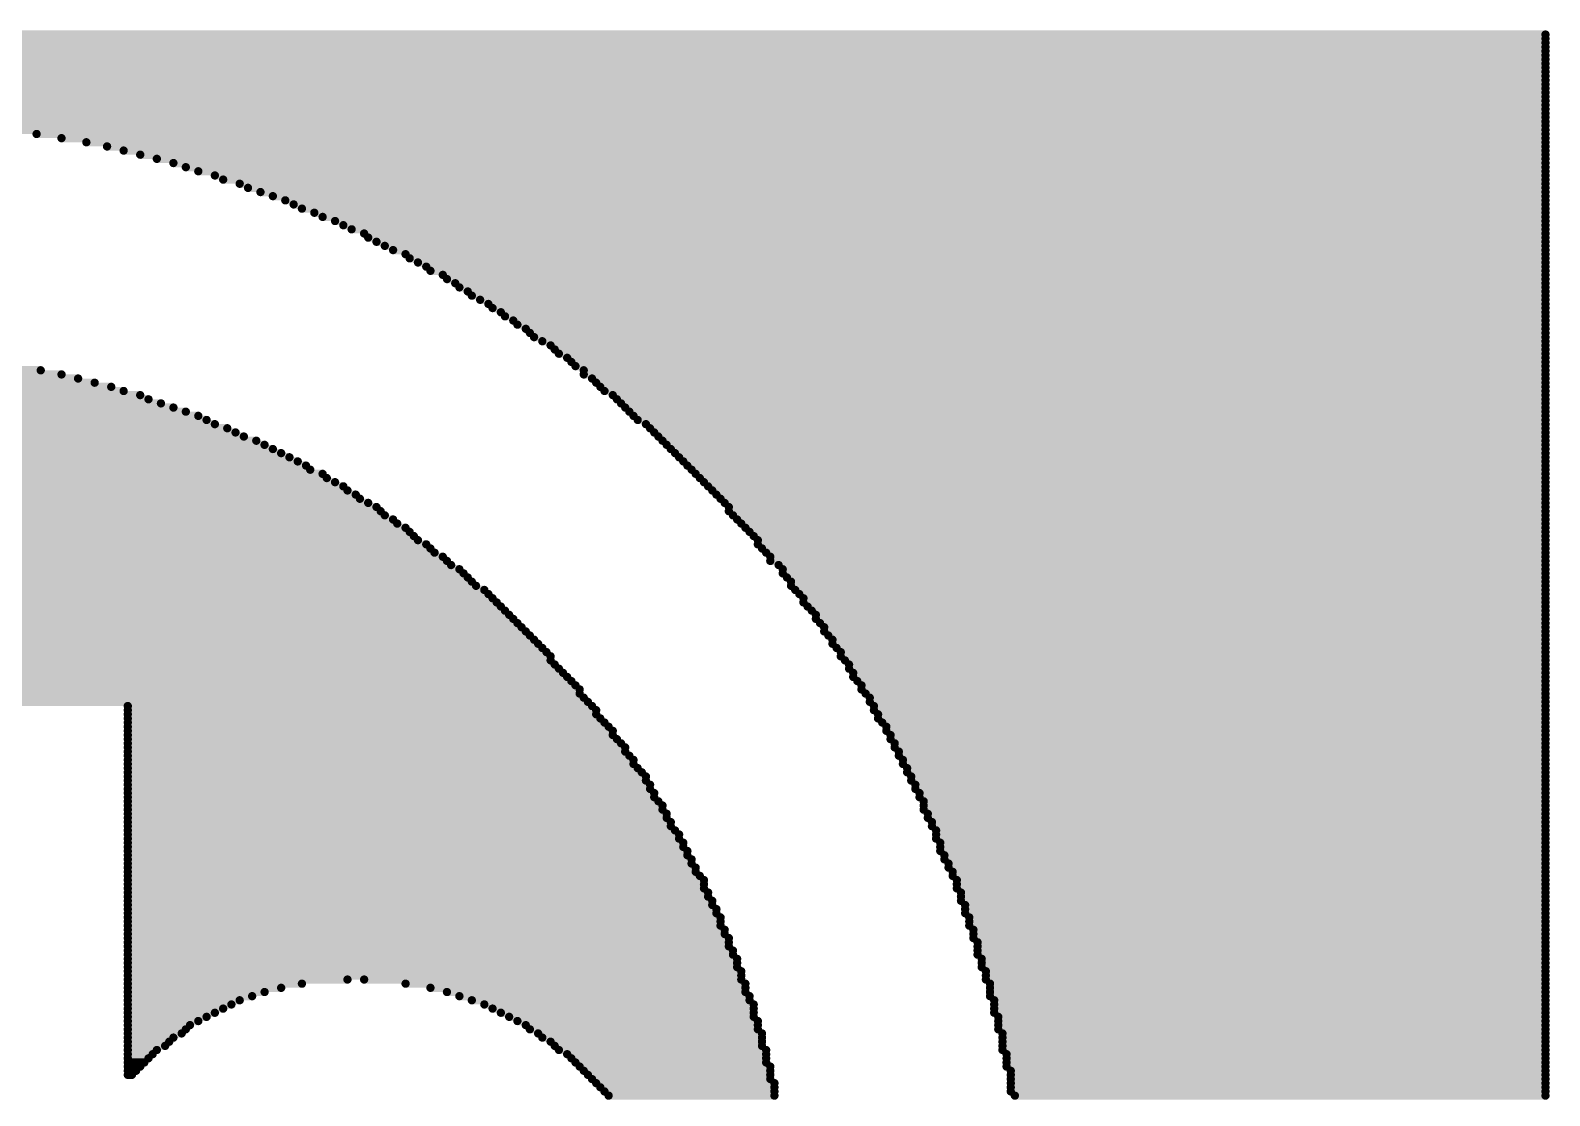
# Model space of a CAD drawing. Extents: x -18 to 16.1, y -6.6 to 15.5.
# Drawn here: x 1.1798 to 1.5023, y 13.7043 to 13.9305 of the extents above; entities that cross this region are included whole.
import ezdxf

# ---------------------------------------------------------------- set-up
doc = ezdxf.new("R2010")
doc.units = 0
doc.layers.get('0').update_dxf_attribs({"linetype": 'CONTINUOUS'})
doc.layers.add('FAB', color=13, linetype='CONTINUOUS')

# ---------------------------------------------------------------- blocks, each defined once
blk = doc.blocks.new('ROUND_63')
at = {"const_width": 0.00088}
blk.add_lwpolyline([(-0.00044, 0, 1), (0.00044, 0, 1)], format="xyb", close=True, dxfattribs=at)

msp = doc.modelspace()

# ---------------------------------------------------------------- linework, layer by layer
at = {"layer": 'FAB', "const_width": 0.00176}
for points in [[(0.88628, 13.92959), (1.50141, 13.92959)], [(0.88628, 13.92872), (1.50141, 13.92872)], [(0.88628, 13.92783), (1.50141, 13.92783)], [(0.88628, 13.92696), (1.50141, 13.92696)], [(0.88628, 13.92608), (1.50141, 13.92608)], [(0.88628, 13.9252), (1.50141, 13.9252)], [(0.88628, 13.92431), (1.50141, 13.92431)], [(0.88628, 13.92343), (1.50141, 13.92343)], [(0.88628, 13.92255), (1.50141, 13.92255)], [(0.88628, 13.92167), (1.50141, 13.92167)], [(0.88628, 13.9208), (1.50141, 13.9208)], [(0.88628, 13.91991), (1.50141, 13.91991)], [(0.88628, 13.91903), (1.50141, 13.91903)], [(0.88628, 13.91815), (1.50141, 13.91815)], [(0.88628, 13.91728), (1.50141, 13.91728)], [(0.88628, 13.91639), (1.50141, 13.91639)], [(0.88628, 13.91552), (1.50141, 13.91552)], [(0.88628, 13.91463), (1.50141, 13.91463)], [(0.88628, 13.91376), (1.50141, 13.91376)], [(0.88628, 13.91287), (1.50141, 13.91287)], [(0.88628, 13.912), (1.50141, 13.912)], [(1.1538, 13.91111), (1.50141, 13.91111)], [(1.167, 13.91024), (1.50141, 13.91024)], [(1.17492, 13.90935), (1.50141, 13.90935)], [(1.18108, 13.90848), (1.50141, 13.90848)], [(1.18637, 13.90759), (1.50141, 13.90759)], [(1.19165, 13.90672), (1.50141, 13.90672)], [(1.19604, 13.90583), (1.50141, 13.90583)], [(1.19956, 13.90496), (1.50141, 13.90496)], [(1.20308, 13.90408), (1.50141, 13.90408)], [(1.20661, 13.9032), (1.50141, 13.9032)], [(1.21013, 13.90231), (1.50141, 13.90231)], [(1.21276, 13.90143), (1.50141, 13.90143)], [(1.21541, 13.90056), (1.50141, 13.90056)], [(1.21893, 13.89967), (1.50141, 13.89967)], [(1.22069, 13.89879), (1.50141, 13.89879)], [(1.2242, 13.89791), (1.50141, 13.89791)], [(1.22596, 13.89704), (1.50141, 13.89704)], [(1.22861, 13.89615), (1.50141, 13.89615)], [(1.23124, 13.89528), (1.50141, 13.89528)], [(1.23388, 13.89439), (1.50141, 13.89439)], [(1.23565, 13.89352), (1.50141, 13.89352)], [(1.23741, 13.89263), (1.50141, 13.89263)], [(1.24004, 13.89176), (1.50141, 13.89176)], [(1.2418, 13.89087), (1.50141, 13.89087)], [(1.24444, 13.89), (1.50141, 13.89)], [(1.2462, 13.88911), (1.50141, 13.88911)], [(1.24796, 13.88824), (1.50141, 13.88824)], [(1.25061, 13.88735), (1.50141, 13.88735)], [(1.25148, 13.88648), (1.50141, 13.88648)], [(1.25324, 13.88559), (1.50141, 13.88559)], [(1.255, 13.88472), (1.50141, 13.88472)], [(1.25676, 13.88383), (1.50141, 13.88383)], [(1.25941, 13.88296), (1.50141, 13.88296)], [(1.26028, 13.88208), (1.50141, 13.88208)], [(1.26204, 13.8812), (1.50141, 13.8812)], [(1.2638, 13.88031), (1.50141, 13.88031)], [(1.26469, 13.87943), (1.50141, 13.87943)], [(1.26732, 13.87856), (1.50141, 13.87856)], [(1.2682, 13.87767), (1.50141, 13.87767)], [(1.26996, 13.87679), (1.50141, 13.87679)], [(1.27084, 13.87591), (1.50141, 13.87591)], [(1.27261, 13.87504), (1.50141, 13.87504)], [(1.27348, 13.87415), (1.50141, 13.87415)], [(1.27524, 13.87328), (1.50141, 13.87328)], [(1.277, 13.87239), (1.50141, 13.87239)], [(1.27788, 13.87152), (1.50141, 13.87152)], [(1.27964, 13.87063), (1.50141, 13.87063)], [(1.28052, 13.86976), (1.50141, 13.86976)], [(1.28228, 13.86887), (1.50141, 13.86887)], [(1.28316, 13.868), (1.50141, 13.868)], [(1.28493, 13.86711), (1.50141, 13.86711)], [(1.2858, 13.86624), (1.50141, 13.86624)], [(1.28669, 13.86535), (1.50141, 13.86535)], [(1.28844, 13.86448), (1.50141, 13.86448)], [(1.2902, 13.86359), (1.50141, 13.86359)], [(1.29108, 13.86272), (1.50141, 13.86272)], [(1.29196, 13.86183), (1.50141, 13.86183)], [(1.10452, 13.85831), (1.18196, 13.85831)], [(1.29372, 13.86096), (1.50141, 13.86096)], [(1.29461, 13.86008), (1.50141, 13.86008)], [(1.29548, 13.8592), (1.50141, 13.8592)], [(1.29724, 13.85831), (1.50141, 13.85831)], [(1.08956, 13.85479), (1.19693, 13.85479)], [(1.09308, 13.85567), (1.19341, 13.85567)], [(1.09661, 13.85656), (1.18989, 13.85656)], [(1.10013, 13.85743), (1.18637, 13.85743)], [(1.29724, 13.85743), (1.50141, 13.85743)], [(1.299, 13.85656), (1.50141, 13.85656)], [(1.29988, 13.85567), (1.50141, 13.85567)], [(1.30076, 13.85479), (1.50141, 13.85479)], [(1.08076, 13.85215), (1.20484, 13.85215)], [(1.0834, 13.85304), (1.20308, 13.85304)], [(1.08692, 13.85391), (1.19956, 13.85391)], [(1.30164, 13.85391), (1.50141, 13.85391)], [(1.3034, 13.85304), (1.50141, 13.85304)], [(1.30428, 13.85215), (1.50141, 13.85215)], [(1.07108, 13.84863), (1.21541, 13.84863)], [(1.07372, 13.84952), (1.21276, 13.84952)], [(1.07637, 13.85039), (1.21013, 13.85039)], [(1.07813, 13.85128), (1.20748, 13.85128)], [(1.30516, 13.85128), (1.50141, 13.85128)], [(1.30604, 13.85039), (1.50141, 13.85039)], [(1.30692, 13.84952), (1.50141, 13.84952)], [(1.3078, 13.84863), (1.50141, 13.84863)], [(1.06228, 13.84511), (1.22332, 13.84511)], [(1.06492, 13.846), (1.22156, 13.846)], [(1.06669, 13.84687), (1.21893, 13.84687)], [(1.06932, 13.84776), (1.21717, 13.84776)], [(1.30869, 13.84776), (1.50141, 13.84776)], [(1.31044, 13.84687), (1.50141, 13.84687)], [(1.31132, 13.846), (1.50141, 13.846)], [(1.3122, 13.84511), (1.50141, 13.84511)], [(1.057, 13.84248), (1.22948, 13.84248)], [(1.05876, 13.84335), (1.22772, 13.84335)], [(1.06052, 13.84424), (1.22508, 13.84424)], [(1.31308, 13.84424), (1.50141, 13.84424)], [(1.31396, 13.84335), (1.50141, 13.84335)], [(1.31484, 13.84248), (1.50141, 13.84248)], [(1.04996, 13.83896), (1.23652, 13.83896)], [(1.05084, 13.83984), (1.23476, 13.83984)], [(1.05261, 13.84072), (1.233, 13.84072)], [(1.05437, 13.84159), (1.23124, 13.84159)], [(1.31572, 13.84159), (1.50141, 13.84159)], [(1.31661, 13.84072), (1.50141, 13.84072)], [(1.31748, 13.83984), (1.50141, 13.83984)], [(1.31837, 13.83896), (1.50141, 13.83896)], [(1.04293, 13.83543), (1.24269, 13.83543)], [(1.04469, 13.83632), (1.2418, 13.83632)], [(1.04644, 13.8372), (1.23917, 13.8372)], [(1.0482, 13.83807), (1.23828, 13.83807)], [(1.31924, 13.83807), (1.50141, 13.83807)], [(1.32013, 13.8372), (1.50141, 13.8372)], [(1.321, 13.83632), (1.50141, 13.83632)], [(1.32188, 13.83543), (1.50141, 13.83543)], [(1.0394, 13.8328), (1.24708, 13.8328)], [(1.04028, 13.83367), (1.2462, 13.83367)], [(1.04116, 13.83455), (1.24444, 13.83455)], [(1.32276, 13.83455), (1.50141, 13.83455)], [(1.32364, 13.83367), (1.50141, 13.83367)], [(1.32452, 13.8328), (1.50141, 13.8328)], [(1.03324, 13.82928), (1.25324, 13.82928)], [(1.03413, 13.83015), (1.25148, 13.83015)], [(1.03588, 13.83103), (1.24972, 13.83103)], [(1.03764, 13.83191), (1.24884, 13.83191)], [(1.3254, 13.83191), (1.50141, 13.83191)], [(1.32628, 13.83103), (1.50141, 13.83103)], [(1.32716, 13.83015), (1.50141, 13.83015)], [(1.32804, 13.82928), (1.50141, 13.82928)], [(1.02796, 13.82576), (1.25764, 13.82576)], [(1.02972, 13.82663), (1.25676, 13.82663)], [(1.03061, 13.82752), (1.255, 13.82752)], [(1.03148, 13.82839), (1.25413, 13.82839)], [(1.32804, 13.82839), (1.50141, 13.82839)], [(1.32892, 13.82752), (1.50141, 13.82752)], [(1.3298, 13.82663), (1.50141, 13.82663)], [(1.33068, 13.82576), (1.50141, 13.82576)], [(1.02444, 13.82311), (1.26117, 13.82311)], [(1.02532, 13.824), (1.26028, 13.824)], [(1.02708, 13.82487), (1.25941, 13.82487)], [(1.33156, 13.82487), (1.50141, 13.82487)], [(1.33244, 13.824), (1.50141, 13.824)], [(1.33332, 13.82311), (1.50141, 13.82311)], [(1.02004, 13.81959), (1.26556, 13.81959)], [(1.02093, 13.82048), (1.26469, 13.82048)], [(1.0218, 13.82135), (1.2638, 13.82135)], [(1.02356, 13.82224), (1.26204, 13.82224)], [(1.3342, 13.82224), (1.50141, 13.82224)], [(1.3342, 13.82135), (1.50141, 13.82135)], [(1.33508, 13.82048), (1.50141, 13.82048)], [(1.33596, 13.81959), (1.50141, 13.81959)], [(1.01652, 13.81696), (1.26908, 13.81696)], [(1.0174, 13.81607), (1.27084, 13.81607)], [(1.01828, 13.81872), (1.26732, 13.81872)], [(1.01828, 13.81784), (1.2682, 13.81784)], [(1.33684, 13.81872), (1.50141, 13.81872)], [(1.33684, 13.81784), (1.50141, 13.81784)], [(1.33861, 13.81696), (1.50141, 13.81696)], [(1.33948, 13.81607), (1.50141, 13.81607)], [(1.01828, 13.8152), (1.27172, 13.8152)], [(1.01917, 13.81432), (1.27261, 13.81432)], [(1.02004, 13.81343), (1.27348, 13.81343)], [(1.33948, 13.8152), (1.50141, 13.8152)], [(1.34037, 13.81432), (1.50141, 13.81432)], [(1.34124, 13.81343), (1.50141, 13.81343)], [(1.02093, 13.81255), (1.27437, 13.81255)], [(1.0218, 13.81167), (1.27613, 13.81167)], [(1.02269, 13.8108), (1.277, 13.8108)], [(1.02356, 13.80991), (1.27788, 13.80991)], [(1.34124, 13.81255), (1.50141, 13.81255)], [(1.34213, 13.81167), (1.50141, 13.81167)], [(1.343, 13.8108), (1.50141, 13.8108)], [(1.34388, 13.80991), (1.50141, 13.80991)], [(1.02444, 13.80903), (1.27876, 13.80903)], [(1.02532, 13.80815), (1.27964, 13.80815)], [(1.0262, 13.80728), (1.28052, 13.80728)], [(1.02708, 13.80639), (1.2814, 13.80639)], [(1.34388, 13.80903), (1.50141, 13.80903)], [(1.34476, 13.80815), (1.50141, 13.80815)], [(1.34564, 13.80728), (1.50141, 13.80728)], [(1.34652, 13.80639), (1.50141, 13.80639)], [(1.02796, 13.80552), (1.28228, 13.80552)], [(1.02796, 13.80463), (1.28316, 13.80463)], [(1.02972, 13.80376), (1.28404, 13.80376)], [(1.34652, 13.80552), (1.50141, 13.80552)], [(1.3474, 13.80463), (1.50141, 13.80463)], [(1.34828, 13.80376), (1.50141, 13.80376)], [(1.03061, 13.80287), (1.28493, 13.80287)], [(1.03148, 13.802), (1.2858, 13.802)], [(1.03148, 13.80111), (1.28669, 13.80111)], [(1.03324, 13.80024), (1.28756, 13.80024)], [(1.34828, 13.80287), (1.50141, 13.80287)], [(1.34916, 13.802), (1.50141, 13.802)], [(1.35004, 13.80111), (1.50141, 13.80111)], [(1.35004, 13.80024), (1.50141, 13.80024)], [(1.03413, 13.79935), (1.28844, 13.79935)], [(1.03413, 13.79848), (1.28932, 13.79848)], [(1.035, 13.79759), (1.2902, 13.79759)], [(1.03588, 13.79672), (1.2902, 13.79672)], [(1.35092, 13.79935), (1.50141, 13.79935)], [(1.3518, 13.79848), (1.50141, 13.79848)], [(1.3518, 13.79759), (1.50141, 13.79759)], [(1.35268, 13.79672), (1.50141, 13.79672)], [(1.03764, 13.79584), (1.29108, 13.79584)], [(1.03764, 13.79496), (1.29196, 13.79496)], [(1.03852, 13.79407), (1.29284, 13.79407)], [(1.35356, 13.79584), (1.50141, 13.79584)], [(1.35356, 13.79496), (1.50141, 13.79496)], [(1.35444, 13.79407), (1.50141, 13.79407)], [(1.0394, 13.7932), (1.29372, 13.7932)], [(1.04116, 13.79232), (1.29461, 13.79232)], [(1.04204, 13.79143), (1.29548, 13.79143)], [(1.04204, 13.79055), (1.29637, 13.79055)], [(1.35444, 13.7932), (1.50141, 13.7932)], [(1.35532, 13.79232), (1.50141, 13.79232)], [(1.3562, 13.79143), (1.50141, 13.79143)], [(1.3562, 13.79055), (1.50141, 13.79055)], [(1.04293, 13.78967), (1.29637, 13.78967)], [(1.04469, 13.7888), (1.29724, 13.7888)], [(1.04469, 13.78791), (1.29813, 13.78791)], [(1.20044, 13.78703), (1.299, 13.78703)], [(1.35708, 13.78967), (1.50141, 13.78967)], [(1.35796, 13.7888), (1.50141, 13.7888)], [(1.35796, 13.78791), (1.50141, 13.78791)], [(1.35884, 13.78703), (1.50141, 13.78703)], [(1.20044, 13.78615), (1.29988, 13.78615)], [(1.20044, 13.78528), (1.29988, 13.78528)], [(1.20044, 13.78439), (1.30076, 13.78439)], [(1.35884, 13.78615), (1.50141, 13.78615)], [(1.35972, 13.78528), (1.50141, 13.78528)], [(1.35972, 13.78439), (1.50141, 13.78439)], [(1.20044, 13.78352), (1.30164, 13.78352)], [(1.20044, 13.78263), (1.30252, 13.78263)], [(1.20044, 13.78176), (1.3034, 13.78176)], [(1.20044, 13.78087), (1.3034, 13.78087)], [(1.36061, 13.78352), (1.50141, 13.78352)], [(1.36148, 13.78263), (1.50141, 13.78263)], [(1.36148, 13.78176), (1.50141, 13.78176)], [(1.36237, 13.78087), (1.50141, 13.78087)], [(1.20044, 13.78), (1.30428, 13.78)], [(1.20044, 13.77911), (1.30516, 13.77911)], [(1.20044, 13.77824), (1.30604, 13.77824)], [(1.20044, 13.77735), (1.30604, 13.77735)], [(1.36237, 13.78), (1.50141, 13.78)], [(1.36324, 13.77911), (1.50141, 13.77911)], [(1.36324, 13.77824), (1.50141, 13.77824)], [(1.36413, 13.77735), (1.50141, 13.77735)], [(1.20044, 13.77648), (1.30692, 13.77648)], [(1.20044, 13.77559), (1.3078, 13.77559)], [(1.20044, 13.77472), (1.3078, 13.77472)], [(1.36413, 13.77648), (1.50141, 13.77648)], [(1.365, 13.77559), (1.50141, 13.77559)], [(1.365, 13.77472), (1.50141, 13.77472)], [(1.20044, 13.77384), (1.30869, 13.77384)], [(1.20044, 13.77296), (1.30956, 13.77296)], [(1.20044, 13.77207), (1.31044, 13.77207)], [(1.20044, 13.7712), (1.31044, 13.7712)], [(1.36589, 13.77384), (1.50141, 13.77384)], [(1.36589, 13.77296), (1.50141, 13.77296)], [(1.36676, 13.77207), (1.50141, 13.77207)], [(1.36676, 13.7712), (1.50141, 13.7712)], [(1.20044, 13.77032), (1.31132, 13.77032)], [(1.20044, 13.76943), (1.31132, 13.76943)], [(1.20044, 13.76855), (1.3122, 13.76855)], [(1.20044, 13.76767), (1.3122, 13.76767)], [(1.36764, 13.77032), (1.50141, 13.77032)], [(1.36764, 13.76943), (1.50141, 13.76943)], [(1.36852, 13.76855), (1.50141, 13.76855)], [(1.36852, 13.76767), (1.50141, 13.76767)], [(1.20044, 13.7668), (1.31308, 13.7668)], [(1.20044, 13.76591), (1.31396, 13.76591)], [(1.20044, 13.76503), (1.31396, 13.76503)], [(1.3694, 13.7668), (1.50141, 13.7668)], [(1.3694, 13.76591), (1.50141, 13.76591)], [(1.3694, 13.76503), (1.50141, 13.76503)], [(1.20044, 13.76415), (1.31484, 13.76415)], [(1.20044, 13.76328), (1.31484, 13.76328)], [(1.20044, 13.76239), (1.31572, 13.76239)], [(1.20044, 13.76152), (1.31572, 13.76152)], [(1.37028, 13.76415), (1.50141, 13.76415)], [(1.37028, 13.76328), (1.50141, 13.76328)], [(1.37116, 13.76239), (1.50141, 13.76239)], [(1.37116, 13.76152), (1.50141, 13.76152)], [(1.20044, 13.76063), (1.31661, 13.76063)], [(1.20044, 13.75976), (1.31748, 13.75976)], [(1.20044, 13.75887), (1.31748, 13.75887)], [(1.20044, 13.758), (1.31837, 13.758)], [(1.37204, 13.76063), (1.50141, 13.76063)], [(1.37204, 13.75976), (1.50141, 13.75976)], [(1.37204, 13.75887), (1.50141, 13.75887)], [(1.37292, 13.758), (1.50141, 13.758)], [(1.20044, 13.75711), (1.31837, 13.75711)], [(1.20044, 13.75624), (1.31924, 13.75624)], [(1.20044, 13.75535), (1.31924, 13.75535)], [(1.37292, 13.75711), (1.50141, 13.75711)], [(1.37292, 13.75624), (1.50141, 13.75624)], [(1.3738, 13.75535), (1.50141, 13.75535)], [(1.20044, 13.75448), (1.32013, 13.75448)], [(1.20044, 13.75359), (1.32013, 13.75359)], [(1.20044, 13.75272), (1.321, 13.75272)], [(1.20044, 13.75183), (1.321, 13.75183)], [(1.3738, 13.75448), (1.50141, 13.75448)], [(1.37468, 13.75359), (1.50141, 13.75359)], [(1.37468, 13.75272), (1.50141, 13.75272)], [(1.37556, 13.75183), (1.50141, 13.75183)], [(1.20044, 13.75096), (1.32188, 13.75096)], [(1.20044, 13.75008), (1.32276, 13.75008)], [(1.20044, 13.7492), (1.32276, 13.7492)], [(1.20044, 13.74831), (1.32276, 13.74831)], [(1.37556, 13.75096), (1.50141, 13.75096)], [(1.37644, 13.75008), (1.50141, 13.75008)], [(1.37644, 13.7492), (1.50141, 13.7492)], [(1.37644, 13.74831), (1.50141, 13.74831)], [(1.20044, 13.74743), (1.32364, 13.74743)], [(1.20044, 13.74656), (1.32364, 13.74656)], [(1.20044, 13.74567), (1.32452, 13.74567)], [(1.37732, 13.74743), (1.50141, 13.74743)], [(1.37732, 13.74656), (1.50141, 13.74656)], [(1.37732, 13.74567), (1.50141, 13.74567)], [(1.20044, 13.74479), (1.32452, 13.74479)], [(1.20044, 13.74391), (1.3254, 13.74391)], [(1.20044, 13.74304), (1.3254, 13.74304)], [(1.20044, 13.74215), (1.32628, 13.74215)], [(1.3782, 13.74479), (1.50141, 13.74479)], [(1.3782, 13.74391), (1.50141, 13.74391)], [(1.3782, 13.74304), (1.50141, 13.74304)], [(1.37908, 13.74215), (1.50141, 13.74215)], [(1.20044, 13.74128), (1.32628, 13.74128)], [(1.20044, 13.74039), (1.32628, 13.74039)], [(1.20044, 13.73952), (1.32716, 13.73952)], [(1.20044, 13.73863), (1.32716, 13.73863)], [(1.37908, 13.74128), (1.50141, 13.74128)], [(1.37908, 13.74039), (1.50141, 13.74039)], [(1.37996, 13.73952), (1.50141, 13.73952)], [(1.37996, 13.73863), (1.50141, 13.73863)], [(1.20044, 13.73776), (1.32804, 13.73776)], [(1.20044, 13.73687), (1.32804, 13.73687)], [(1.20044, 13.736), (1.32804, 13.736)], [(1.37996, 13.73776), (1.50141, 13.73776)], [(1.38084, 13.73687), (1.50141, 13.73687)], [(1.38084, 13.736), (1.50141, 13.736)], [(1.20044, 13.73511), (1.32892, 13.73511)], [(1.20044, 13.73424), (1.32892, 13.73424)], [(1.20044, 13.73335), (1.3298, 13.73335)], [(1.20044, 13.73248), (1.3298, 13.73248)], [(1.38084, 13.73511), (1.50141, 13.73511)], [(1.38084, 13.73424), (1.50141, 13.73424)], [(1.38172, 13.73335), (1.50141, 13.73335)], [(1.38172, 13.73248), (1.50141, 13.73248)], [(1.20044, 13.73159), (1.3298, 13.73159)], [(1.20044, 13.73072), (1.33068, 13.73072)], [(1.20044, 13.72983), (1.33068, 13.72983)], [(1.20044, 13.72896), (1.24708, 13.72896)], [(1.25061, 13.72896), (1.33068, 13.72896)], [(1.38172, 13.73159), (1.50141, 13.73159)], [(1.38261, 13.73072), (1.50141, 13.73072)], [(1.38261, 13.72983), (1.50141, 13.72983)], [(1.38261, 13.72896), (1.50141, 13.72896)], [(1.20044, 13.72808), (1.23741, 13.72808)], [(1.20044, 13.7272), (1.233, 13.7272)], [(1.20044, 13.72631), (1.22948, 13.72631)], [(1.25941, 13.72808), (1.33156, 13.72808)], [(1.26469, 13.7272), (1.33156, 13.7272)], [(1.2682, 13.72631), (1.33156, 13.72631)], [(1.38348, 13.72808), (1.50141, 13.72808)], [(1.38348, 13.7272), (1.50141, 13.7272)], [(1.38348, 13.72631), (1.50141, 13.72631)], [(1.20044, 13.72543), (1.22684, 13.72543)], [(1.20044, 13.72456), (1.2242, 13.72456)], [(1.20044, 13.72367), (1.22244, 13.72367)], [(1.20044, 13.72279), (1.22069, 13.72279)], [(1.27084, 13.72543), (1.33244, 13.72543)], [(1.27348, 13.72456), (1.33244, 13.72456)], [(1.27613, 13.72367), (1.33332, 13.72367)], [(1.27788, 13.72279), (1.33332, 13.72279)], [(1.38348, 13.72543), (1.50141, 13.72543)], [(1.38437, 13.72456), (1.50141, 13.72456)], [(1.38437, 13.72367), (1.50141, 13.72367)], [(1.38437, 13.72279), (1.50141, 13.72279)], [(1.20044, 13.72191), (1.21893, 13.72191)], [(1.20044, 13.72104), (1.21717, 13.72104)], [(1.20044, 13.72015), (1.21541, 13.72015)], [(1.20044, 13.71928), (1.21365, 13.71928)], [(1.27964, 13.72191), (1.33332, 13.72191)], [(1.2814, 13.72104), (1.33332, 13.72104)], [(1.28316, 13.72015), (1.3342, 13.72015)], [(1.28493, 13.71928), (1.3342, 13.71928)], [(1.38437, 13.72191), (1.50141, 13.72191)], [(1.38524, 13.72104), (1.50141, 13.72104)], [(1.38524, 13.72015), (1.50141, 13.72015)], [(1.38524, 13.71928), (1.50141, 13.71928)], [(1.20044, 13.71839), (1.21276, 13.71839)], [(1.20044, 13.71752), (1.21189, 13.71752)], [(1.20044, 13.71663), (1.21013, 13.71663)], [(1.2858, 13.71839), (1.3342, 13.71839)], [(1.28756, 13.71752), (1.33508, 13.71752)], [(1.28844, 13.71663), (1.33508, 13.71663)], [(1.38524, 13.71839), (1.50141, 13.71839)], [(1.38613, 13.71752), (1.50141, 13.71752)], [(1.38613, 13.71663), (1.50141, 13.71663)], [(1.20044, 13.71576), (1.20924, 13.71576)], [(1.20044, 13.71487), (1.20837, 13.71487)], [(1.20044, 13.714), (1.20661, 13.714)], [(1.20044, 13.71311), (1.20572, 13.71311)], [(1.2902, 13.71576), (1.33508, 13.71576)], [(1.29108, 13.71487), (1.33508, 13.71487)], [(1.29196, 13.714), (1.33596, 13.714)], [(1.29372, 13.71311), (1.33596, 13.71311)], [(1.38613, 13.71576), (1.50141, 13.71576)], [(1.38613, 13.71487), (1.50141, 13.71487)], [(1.38613, 13.714), (1.50141, 13.714)], [(1.387, 13.71311), (1.50141, 13.71311)], [(1.20044, 13.71224), (1.20484, 13.71224)], [(1.20044, 13.71135), (1.20396, 13.71135)], [(1.20044, 13.71048), (1.20308, 13.71048)], [(1.20044, 13.70959), (1.2022, 13.70959)], [(1.29461, 13.71224), (1.33596, 13.71224)], [(1.29548, 13.71135), (1.33596, 13.71135)], [(1.29637, 13.71048), (1.33684, 13.71048)], [(1.29724, 13.70959), (1.33684, 13.70959)], [(1.387, 13.71224), (1.50141, 13.71224)], [(1.387, 13.71135), (1.50141, 13.71135)], [(1.387, 13.71048), (1.50141, 13.71048)], [(1.38789, 13.70959), (1.50141, 13.70959)], [(1.20044, 13.70872), (1.20132, 13.70872)], [(1.29813, 13.70872), (1.33684, 13.70872)], [(1.299, 13.70783), (1.33684, 13.70783)], [(1.29988, 13.70696), (1.33772, 13.70696)], [(1.38789, 13.70872), (1.50141, 13.70872)], [(1.38789, 13.70783), (1.50141, 13.70783)], [(1.38789, 13.70696), (1.50141, 13.70696)], [(1.30076, 13.70608), (1.33772, 13.70608)], [(1.30164, 13.7052), (1.33772, 13.7052)], [(1.30252, 13.70431), (1.33772, 13.70431)], [(1.38789, 13.70608), (1.50141, 13.70608)], [(1.38789, 13.7052), (1.50141, 13.7052)], [(1.38876, 13.70431), (1.50141, 13.70431)]]:
    msp.add_lwpolyline(points, dxfattribs=at)

# ---------------------------------------------------------------- block references
at = {"layer": 'FAB'}
for p in [(1.50141, 13.92959), (1.50141, 13.92872), (1.50141, 13.92783), (1.50141, 13.92696), (1.50141, 13.92608), (1.50141, 13.9252), (1.50141, 13.92431), (1.50141, 13.92343), (1.50141, 13.92255), (1.50141, 13.92167), (1.50141, 13.9208), (1.50141, 13.91991), (1.50141, 13.91903), (1.50141, 13.91815), (1.50141, 13.91728), (1.50141, 13.91639), (1.50141, 13.91552), (1.50141, 13.91463), (1.50141, 13.91376), (1.50141, 13.91287), (1.50141, 13.912), (1.50141, 13.91111), (1.50141, 13.91024), (1.18108, 13.90848), (1.18637, 13.90759), (1.19165, 13.90672), (1.50141, 13.90935), (1.50141, 13.90848), (1.50141, 13.90759), (1.50141, 13.90672), (1.19604, 13.90583), (1.19956, 13.90496), (1.20308, 13.90408), (1.20661, 13.9032), (1.50141, 13.90583), (1.50141, 13.90496), (1.50141, 13.90408), (1.50141, 13.9032), (1.21013, 13.90231), (1.21276, 13.90143), (1.21541, 13.90056), (1.50141, 13.90231), (1.50141, 13.90143), (1.50141, 13.90056), (1.21893, 13.89967), (1.22069, 13.89879), (1.2242, 13.89791), (1.22596, 13.89704), (1.50141, 13.89967), (1.50141, 13.89879), (1.50141, 13.89791), (1.50141, 13.89704), (1.22861, 13.89615), (1.23124, 13.89528), (1.23388, 13.89439), (1.23565, 13.89352), (1.50141, 13.89615), (1.50141, 13.89528), (1.50141, 13.89439), (1.50141, 13.89352), (1.23741, 13.89263), (1.24004, 13.89176), (1.2418, 13.89087), (1.50141, 13.89263), (1.50141, 13.89176), (1.50141, 13.89087), (1.24444, 13.89), (1.2462, 13.88911), (1.24796, 13.88824), (1.25061, 13.88735), (1.50141, 13.89), (1.50141, 13.88911), (1.50141, 13.88824), (1.50141, 13.88735), (1.25148, 13.88648), (1.25324, 13.88559), (1.255, 13.88472), (1.25676, 13.88383), (1.50141, 13.88648), (1.50141, 13.88559), (1.50141, 13.88472), (1.50141, 13.88383), (1.25941, 13.88296), (1.26028, 13.88208), (1.26204, 13.8812), (1.50141, 13.88296), (1.50141, 13.88208), (1.50141, 13.8812), (1.2638, 13.88031), (1.26469, 13.87943), (1.26732, 13.87856), (1.2682, 13.87767), (1.50141, 13.88031), (1.50141, 13.87943), (1.50141, 13.87856), (1.50141, 13.87767), (1.26996, 13.87679), (1.27084, 13.87591), (1.27261, 13.87504), (1.27348, 13.87415), (1.50141, 13.87679), (1.50141, 13.87591), (1.50141, 13.87504), (1.50141, 13.87415), (1.27524, 13.87328), (1.277, 13.87239), (1.27788, 13.87152), (1.50141, 13.87328), (1.50141, 13.87239), (1.50141, 13.87152), (1.27964, 13.87063), (1.28052, 13.86976), (1.28228, 13.86887), (1.28316, 13.868), (1.50141, 13.87063), (1.50141, 13.86976), (1.50141, 13.86887), (1.50141, 13.868), (1.28493, 13.86711), (1.2858, 13.86624), (1.28669, 13.86535), (1.28844, 13.86448), (1.50141, 13.86711), (1.50141, 13.86624), (1.50141, 13.86535), (1.50141, 13.86448), (1.2902, 13.86359), (1.29108, 13.86272), (1.29196, 13.86183), (1.50141, 13.86359), (1.50141, 13.86272), (1.50141, 13.86183), (1.18196, 13.85831), (1.29372, 13.86096), (1.29461, 13.86008), (1.29548, 13.8592), (1.29724, 13.85831), (1.50141, 13.86096), (1.50141, 13.86008), (1.50141, 13.8592), (1.50141, 13.85831), (1.18637, 13.85743), (1.18989, 13.85656), (1.19341, 13.85567), (1.19693, 13.85479), (1.29724, 13.85743), (1.299, 13.85656), (1.29988, 13.85567), (1.30076, 13.85479), (1.50141, 13.85743), (1.50141, 13.85656), (1.50141, 13.85567), (1.50141, 13.85479), (1.19956, 13.85391), (1.20308, 13.85304), (1.20484, 13.85215), (1.30164, 13.85391), (1.3034, 13.85304), (1.30428, 13.85215), (1.50141, 13.85391), (1.50141, 13.85304), (1.50141, 13.85215), (1.20748, 13.85128), (1.21013, 13.85039), (1.21276, 13.84952), (1.21541, 13.84863), (1.30516, 13.85128), (1.30604, 13.85039), (1.30692, 13.84952), (1.3078, 13.84863), (1.50141, 13.85128), (1.50141, 13.85039), (1.50141, 13.84952), (1.50141, 13.84863), (1.21717, 13.84776), (1.21893, 13.84687), (1.22156, 13.846), (1.22332, 13.84511), (1.30869, 13.84776), (1.31044, 13.84687), (1.31132, 13.846), (1.3122, 13.84511), (1.50141, 13.84776), (1.50141, 13.84687), (1.50141, 13.846), (1.50141, 13.84511), (1.22508, 13.84424), (1.22772, 13.84335), (1.22948, 13.84248), (1.31308, 13.84424), (1.31396, 13.84335), (1.31484, 13.84248), (1.50141, 13.84424), (1.50141, 13.84335), (1.50141, 13.84248), (1.23124, 13.84159), (1.233, 13.84072), (1.23476, 13.83984), (1.23652, 13.83896), (1.31572, 13.84159), (1.31661, 13.84072), (1.31748, 13.83984), (1.31837, 13.83896), (1.50141, 13.84159), (1.50141, 13.84072), (1.50141, 13.83984), (1.50141, 13.83896), (1.23828, 13.83807), (1.23917, 13.8372), (1.2418, 13.83632), (1.24269, 13.83543), (1.31924, 13.83807), (1.32013, 13.8372), (1.321, 13.83632), (1.32188, 13.83543), (1.50141, 13.83807), (1.50141, 13.8372), (1.50141, 13.83632), (1.50141, 13.83543), (1.24444, 13.83455), (1.2462, 13.83367), (1.24708, 13.8328), (1.32276, 13.83455), (1.32364, 13.83367), (1.32452, 13.8328), (1.50141, 13.83455), (1.50141, 13.83367), (1.50141, 13.8328), (1.24884, 13.83191), (1.24972, 13.83103), (1.25148, 13.83015), (1.25324, 13.82928), (1.3254, 13.83191), (1.32628, 13.83103), (1.32716, 13.83015), (1.32804, 13.82928), (1.50141, 13.83191), (1.50141, 13.83103), (1.50141, 13.83015), (1.50141, 13.82928), (1.25413, 13.82839), (1.255, 13.82752), (1.25676, 13.82663), (1.25764, 13.82576), (1.32804, 13.82839), (1.32892, 13.82752), (1.3298, 13.82663), (1.33068, 13.82576), (1.50141, 13.82839), (1.50141, 13.82752), (1.50141, 13.82663), (1.50141, 13.82576), (1.25941, 13.82487), (1.26028, 13.824), (1.26117, 13.82311), (1.33156, 13.82487), (1.33244, 13.824), (1.33332, 13.82311), (1.50141, 13.82487), (1.50141, 13.824), (1.50141, 13.82311), (1.26204, 13.82224), (1.2638, 13.82135), (1.26469, 13.82048), (1.26556, 13.81959), (1.3342, 13.82224), (1.3342, 13.82135), (1.33508, 13.82048), (1.33596, 13.81959), (1.50141, 13.82224), (1.50141, 13.82135), (1.50141, 13.82048), (1.50141, 13.81959), (1.26732, 13.81872), (1.2682, 13.81784), (1.26908, 13.81696), (1.27084, 13.81607), (1.33684, 13.81872), (1.33684, 13.81784), (1.33861, 13.81696), (1.33948, 13.81607), (1.50141, 13.81872), (1.50141, 13.81784), (1.50141, 13.81696), (1.50141, 13.81607), (1.27172, 13.8152), (1.27261, 13.81432), (1.27348, 13.81343), (1.33948, 13.8152), (1.34037, 13.81432), (1.34124, 13.81343), (1.50141, 13.8152), (1.50141, 13.81432), (1.50141, 13.81343), (1.27437, 13.81255), (1.27613, 13.81167), (1.277, 13.8108), (1.27788, 13.80991), (1.34124, 13.81255), (1.34213, 13.81167), (1.343, 13.8108), (1.34388, 13.80991), (1.50141, 13.81255), (1.50141, 13.81167), (1.50141, 13.8108), (1.50141, 13.80991), (1.27876, 13.80903), (1.27964, 13.80815), (1.28052, 13.80728), (1.2814, 13.80639), (1.34388, 13.80903), (1.34476, 13.80815), (1.34564, 13.80728), (1.34652, 13.80639), (1.50141, 13.80903), (1.50141, 13.80815), (1.50141, 13.80728), (1.50141, 13.80639), (1.28228, 13.80552), (1.28316, 13.80463), (1.28404, 13.80376), (1.34652, 13.80552), (1.3474, 13.80463), (1.34828, 13.80376), (1.50141, 13.80552), (1.50141, 13.80463), (1.50141, 13.80376), (1.28493, 13.80287), (1.2858, 13.802), (1.28669, 13.80111), (1.28756, 13.80024), (1.34828, 13.80287), (1.34916, 13.802), (1.35004, 13.80111), (1.35004, 13.80024), (1.50141, 13.80287), (1.50141, 13.802), (1.50141, 13.80111), (1.50141, 13.80024), (1.28844, 13.79935), (1.28932, 13.79848), (1.2902, 13.79759), (1.2902, 13.79672), (1.35092, 13.79935), (1.3518, 13.79848), (1.3518, 13.79759), (1.35268, 13.79672), (1.50141, 13.79935), (1.50141, 13.79848), (1.50141, 13.79759), (1.50141, 13.79672), (1.29108, 13.79584), (1.29196, 13.79496), (1.29284, 13.79407), (1.35356, 13.79584), (1.35356, 13.79496), (1.35444, 13.79407), (1.50141, 13.79584), (1.50141, 13.79496), (1.50141, 13.79407), (1.29372, 13.7932), (1.29461, 13.79232), (1.29548, 13.79143), (1.29637, 13.79055), (1.35444, 13.7932), (1.35532, 13.79232), (1.3562, 13.79143), (1.3562, 13.79055), (1.50141, 13.7932), (1.50141, 13.79232), (1.50141, 13.79143), (1.50141, 13.79055), (1.20044, 13.78703), (1.29637, 13.78967), (1.29724, 13.7888), (1.29813, 13.78791), (1.299, 13.78703), (1.35708, 13.78967), (1.35796, 13.7888), (1.35796, 13.78791), (1.35884, 13.78703), (1.50141, 13.78967), (1.50141, 13.7888), (1.50141, 13.78791), (1.50141, 13.78703), (1.20044, 13.78615), (1.20044, 13.78528), (1.20044, 13.78439), (1.29988, 13.78615), (1.29988, 13.78528), (1.30076, 13.78439), (1.35884, 13.78615), (1.35972, 13.78528), (1.35972, 13.78439), (1.50141, 13.78615), (1.50141, 13.78528), (1.50141, 13.78439), (1.20044, 13.78352), (1.20044, 13.78263), (1.20044, 13.78176), (1.20044, 13.78087), (1.30164, 13.78352), (1.30252, 13.78263), (1.3034, 13.78176), (1.3034, 13.78087), (1.36061, 13.78352), (1.36148, 13.78263), (1.36148, 13.78176), (1.36237, 13.78087), (1.50141, 13.78352), (1.50141, 13.78263), (1.50141, 13.78176), (1.50141, 13.78087), (1.20044, 13.78), (1.20044, 13.77911), (1.20044, 13.77824), (1.20044, 13.77735), (1.30428, 13.78), (1.30516, 13.77911), (1.30604, 13.77824), (1.30604, 13.77735), (1.36237, 13.78), (1.36324, 13.77911), (1.36324, 13.77824), (1.36413, 13.77735), (1.50141, 13.78), (1.50141, 13.77911), (1.50141, 13.77824), (1.50141, 13.77735), (1.20044, 13.77648), (1.20044, 13.77559), (1.20044, 13.77472), (1.30692, 13.77648), (1.3078, 13.77559), (1.3078, 13.77472), (1.36413, 13.77648), (1.365, 13.77559), (1.365, 13.77472), (1.50141, 13.77648), (1.50141, 13.77559), (1.50141, 13.77472), (1.20044, 13.77384), (1.20044, 13.77296), (1.20044, 13.77207), (1.20044, 13.7712), (1.30869, 13.77384), (1.30956, 13.77296), (1.31044, 13.77207), (1.31044, 13.7712), (1.36589, 13.77384), (1.36589, 13.77296), (1.36676, 13.77207), (1.36676, 13.7712), (1.50141, 13.77384), (1.50141, 13.77296), (1.50141, 13.77207), (1.50141, 13.7712), (1.20044, 13.77032), (1.20044, 13.76943), (1.20044, 13.76855), (1.20044, 13.76767), (1.31132, 13.77032), (1.31132, 13.76943), (1.3122, 13.76855), (1.3122, 13.76767), (1.36764, 13.77032), (1.36764, 13.76943), (1.36852, 13.76855), (1.36852, 13.76767), (1.50141, 13.77032), (1.50141, 13.76943), (1.50141, 13.76855), (1.50141, 13.76767), (1.20044, 13.7668), (1.20044, 13.76591), (1.20044, 13.76503), (1.31308, 13.7668), (1.31396, 13.76591), (1.31396, 13.76503), (1.3694, 13.7668), (1.3694, 13.76591), (1.3694, 13.76503), (1.50141, 13.7668), (1.50141, 13.76591), (1.50141, 13.76503), (1.20044, 13.76415), (1.20044, 13.76328), (1.20044, 13.76239), (1.20044, 13.76152), (1.31484, 13.76415), (1.31484, 13.76328), (1.31572, 13.76239), (1.31572, 13.76152), (1.37028, 13.76415), (1.37028, 13.76328), (1.37116, 13.76239), (1.37116, 13.76152), (1.50141, 13.76415), (1.50141, 13.76328), (1.50141, 13.76239), (1.50141, 13.76152), (1.20044, 13.76063), (1.20044, 13.75976), (1.20044, 13.75887), (1.20044, 13.758), (1.31661, 13.76063), (1.31748, 13.75976), (1.31748, 13.75887), (1.31837, 13.758), (1.37204, 13.76063), (1.37204, 13.75976), (1.37204, 13.75887), (1.37292, 13.758), (1.50141, 13.76063), (1.50141, 13.75976), (1.50141, 13.75887), (1.50141, 13.758), (1.20044, 13.75711), (1.20044, 13.75624), (1.20044, 13.75535), (1.31837, 13.75711), (1.31924, 13.75624), (1.31924, 13.75535), (1.37292, 13.75711), (1.37292, 13.75624), (1.3738, 13.75535), (1.50141, 13.75711), (1.50141, 13.75624), (1.50141, 13.75535), (1.20044, 13.75448), (1.20044, 13.75359), (1.20044, 13.75272), (1.20044, 13.75183), (1.32013, 13.75448), (1.32013, 13.75359), (1.321, 13.75272), (1.321, 13.75183), (1.3738, 13.75448), (1.37468, 13.75359), (1.37468, 13.75272), (1.37556, 13.75183), (1.50141, 13.75448), (1.50141, 13.75359), (1.50141, 13.75272), (1.50141, 13.75183), (1.20044, 13.75096), (1.20044, 13.75008), (1.20044, 13.7492), (1.20044, 13.74831), (1.32188, 13.75096), (1.32276, 13.75008), (1.32276, 13.7492), (1.32276, 13.74831), (1.37556, 13.75096), (1.37644, 13.75008), (1.37644, 13.7492), (1.37644, 13.74831), (1.50141, 13.75096), (1.50141, 13.75008), (1.50141, 13.7492), (1.50141, 13.74831), (1.20044, 13.74743), (1.20044, 13.74656), (1.20044, 13.74567), (1.32364, 13.74743), (1.32364, 13.74656), (1.32452, 13.74567), (1.37732, 13.74743), (1.37732, 13.74656), (1.37732, 13.74567), (1.50141, 13.74743), (1.50141, 13.74656), (1.50141, 13.74567), (1.20044, 13.74479), (1.20044, 13.74391), (1.20044, 13.74304), (1.20044, 13.74215), (1.32452, 13.74479), (1.3254, 13.74391), (1.3254, 13.74304), (1.32628, 13.74215), (1.3782, 13.74479), (1.3782, 13.74391), (1.3782, 13.74304), (1.37908, 13.74215), (1.50141, 13.74479), (1.50141, 13.74391), (1.50141, 13.74304), (1.50141, 13.74215), (1.20044, 13.74128), (1.20044, 13.74039), (1.20044, 13.73952), (1.20044, 13.73863), (1.32628, 13.74128), (1.32628, 13.74039), (1.32716, 13.73952), (1.32716, 13.73863), (1.37908, 13.74128), (1.37908, 13.74039), (1.37996, 13.73952), (1.37996, 13.73863), (1.50141, 13.74128), (1.50141, 13.74039), (1.50141, 13.73952), (1.50141, 13.73863), (1.20044, 13.73776), (1.20044, 13.73687), (1.20044, 13.736), (1.32804, 13.73776), (1.32804, 13.73687), (1.32804, 13.736), (1.37996, 13.73776), (1.38084, 13.73687), (1.38084, 13.736), (1.50141, 13.73776), (1.50141, 13.73687), (1.50141, 13.736), (1.20044, 13.73511), (1.20044, 13.73424), (1.20044, 13.73335), (1.20044, 13.73248), (1.32892, 13.73511), (1.32892, 13.73424), (1.3298, 13.73335), (1.3298, 13.73248), (1.38084, 13.73511), (1.38084, 13.73424), (1.38172, 13.73335), (1.38172, 13.73248), (1.50141, 13.73511), (1.50141, 13.73424), (1.50141, 13.73335), (1.50141, 13.73248), (1.20044, 13.73159), (1.20044, 13.73072), (1.20044, 13.72983), (1.20044, 13.72896), (1.24708, 13.72896), (1.25061, 13.72896), (1.3298, 13.73159), (1.33068, 13.73072), (1.33068, 13.72983), (1.33068, 13.72896), (1.38172, 13.73159), (1.38261, 13.73072), (1.38261, 13.72983), (1.38261, 13.72896), (1.50141, 13.73159), (1.50141, 13.73072), (1.50141, 13.72983), (1.50141, 13.72896), (1.20044, 13.72808), (1.20044, 13.7272), (1.20044, 13.72631), (1.22948, 13.72631), (1.233, 13.7272), (1.23741, 13.72808), (1.25941, 13.72808), (1.26469, 13.7272), (1.2682, 13.72631), (1.33156, 13.72808), (1.33156, 13.7272), (1.33156, 13.72631), (1.38348, 13.72808), (1.38348, 13.7272), (1.38348, 13.72631), (1.50141, 13.72808), (1.50141, 13.7272), (1.50141, 13.72631), (1.20044, 13.72543), (1.20044, 13.72456), (1.20044, 13.72367), (1.20044, 13.72279), (1.22069, 13.72279), (1.22244, 13.72367), (1.2242, 13.72456), (1.22684, 13.72543), (1.27084, 13.72543), (1.27348, 13.72456), (1.27613, 13.72367), (1.27788, 13.72279), (1.33244, 13.72543), (1.33244, 13.72456), (1.33332, 13.72367), (1.33332, 13.72279), (1.38348, 13.72543), (1.38437, 13.72456), (1.38437, 13.72367), (1.38437, 13.72279), (1.50141, 13.72543), (1.50141, 13.72456), (1.50141, 13.72367), (1.50141, 13.72279), (1.20044, 13.72191), (1.20044, 13.72104), (1.20044, 13.72015), (1.20044, 13.71928), (1.21365, 13.71928), (1.21541, 13.72015), (1.21717, 13.72104), (1.21893, 13.72191), (1.27964, 13.72191), (1.2814, 13.72104), (1.28316, 13.72015), (1.28493, 13.71928), (1.33332, 13.72191), (1.33332, 13.72104), (1.3342, 13.72015), (1.3342, 13.71928), (1.38437, 13.72191), (1.38524, 13.72104), (1.38524, 13.72015), (1.38524, 13.71928), (1.50141, 13.72191), (1.50141, 13.72104), (1.50141, 13.72015), (1.50141, 13.71928), (1.20044, 13.71839), (1.20044, 13.71752), (1.20044, 13.71663), (1.21013, 13.71663), (1.21189, 13.71752), (1.21276, 13.71839), (1.2858, 13.71839), (1.28756, 13.71752), (1.28844, 13.71663), (1.3342, 13.71839), (1.33508, 13.71752), (1.33508, 13.71663), (1.38524, 13.71839), (1.38613, 13.71752), (1.38613, 13.71663), (1.50141, 13.71839), (1.50141, 13.71752), (1.50141, 13.71663), (1.20044, 13.71576), (1.20044, 13.71487), (1.20044, 13.714), (1.20044, 13.71311), (1.20572, 13.71311), (1.20661, 13.714), (1.20837, 13.71487), (1.20924, 13.71576), (1.2902, 13.71576), (1.29108, 13.71487), (1.29196, 13.714), (1.29372, 13.71311), (1.33508, 13.71576), (1.33508, 13.71487), (1.33596, 13.714), (1.33596, 13.71311), (1.38613, 13.71576), (1.38613, 13.71487), (1.38613, 13.714), (1.387, 13.71311), (1.50141, 13.71576), (1.50141, 13.71487), (1.50141, 13.714), (1.50141, 13.71311), (1.20044, 13.71224), (1.20044, 13.71135), (1.20044, 13.71048), (1.20044, 13.70959), (1.2022, 13.70959), (1.20308, 13.71048), (1.20396, 13.71135), (1.20484, 13.71224), (1.29461, 13.71224), (1.29548, 13.71135), (1.29637, 13.71048), (1.29724, 13.70959), (1.33596, 13.71224), (1.33596, 13.71135), (1.33684, 13.71048), (1.33684, 13.70959), (1.387, 13.71224), (1.387, 13.71135), (1.387, 13.71048), (1.38789, 13.70959), (1.50141, 13.71224), (1.50141, 13.71135), (1.50141, 13.71048), (1.50141, 13.70959), (1.20044, 13.70872), (1.20132, 13.70872), (1.29813, 13.70872), (1.299, 13.70783), (1.29988, 13.70696), (1.33684, 13.70872), (1.33684, 13.70783), (1.33772, 13.70696), (1.38789, 13.70872), (1.38789, 13.70783), (1.38789, 13.70696), (1.50141, 13.70872), (1.50141, 13.70783), (1.50141, 13.70696), (1.30076, 13.70608), (1.30164, 13.7052), (1.30252, 13.70431), (1.33772, 13.70608), (1.33772, 13.7052), (1.33772, 13.70431), (1.38789, 13.70608), (1.38789, 13.7052), (1.38876, 13.70431), (1.50141, 13.70608), (1.50141, 13.7052), (1.50141, 13.70431)]:
    msp.add_blockref('ROUND_63', p, dxfattribs=at)

doc.saveas('drawing.dxf')
